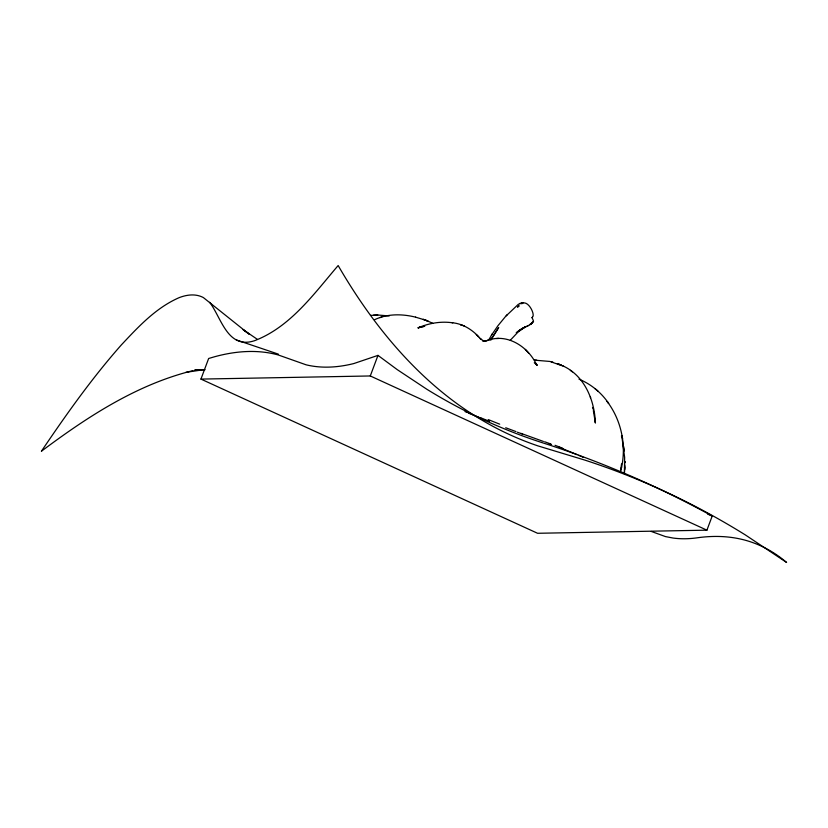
<?xml version="1.0" encoding="UTF-8"?>
<svg xmlns="http://www.w3.org/2000/svg" width="828" height="828" viewBox="0 0 828 828"><rect width="100%" height="100%" fill="white"/><g stroke="black" fill="none" stroke-linecap="round" stroke-linejoin="round"><path stroke-width="1.24" d="M624.374 473.906L624.643 457.315L622.221 439.223M624.871 461.413L624.861 463.038L624.871 461.724M624.871 464.953L624.478 472.602M624.788 469.414L624.83 466.857M621.538 463.877L620.669 470.542M620.265 472.498L621.6 466.951M621.145 469.217C626.734 446.033 621.58 420.407 607.09 401.425L608.704 403.412M200.945 379.089L208.646 358.493L214.545 356.764A602.97 233.185 -65.4 0 1 278.28 354.974L306.132 364.817A502.296 194.249 -65.4 0 0 353.918 363.523L377.982 355.378L397.285 369.661L426.906 389.295A607.266 550.589 88.9 0 0 542.454 442.752A1115.927 1011.785 88.9 0 1 712.215 516.02L706.915 530.168L537.579 533.284L200.945 379.089L370.282 375.964L706.915 530.168M370.282 375.964L377.982 355.378M488.479 340.349L492.422 333.684M491.232 339.625L498.673 327.495L491.19 339.128M490.807 339.811L491.677 338.3L490.756 339.884M491.387 335.319L497.897 325.787L505.68 316.317M510.296 340.246L517.935 332.152L525.325 326.656L516.237 332.742L516.724 332.339M518.649 330.858L530.044 324.607L532.953 322.051C534.733 321.916 531.762 318.304 532.259 317.279L532.125 317.911L532.352 317.238C535.747 315.044 528.047 299.208 521.692 303.648L522.965 302.82L518.369 304.269L505.629 316.379M532.425 322.672L532.953 322.051M507.388 314.495L506.374 315.571M530.52 324.297L532.373 322.289L530.779 323.893M518.069 331.221L520.657 329.378M519.57 330.206L521.599 328.944M523.286 327.784L522.22 328.405M374.846 319.598C387.535 313.626 402.242 313.822 415.635 317.165M419.03 327.484L418.068 327.878C428.894 323.117 441.034 321.088 452.781 322.827M487.526 340.391L488.779 340.08L484.773 341.25L483.883 341.353L485.425 341.126L482.993 340.929L484.763 341.25M418.73 327.609L420.862 326.925M520.626 303.183L519.839 303.441M484.69 341.353L487.257 340.505M379.969 317.6L381.843 316.989M422.311 326.501L418.088 327.826L424.008 326.429M487.775 340.329C507.73 333.073 528.43 347.046 536.699 364.993L535.644 363.647L537.269 365.303L535.281 363.42M192.945 370.633C136.672 384.482 87.25 416.939 41.4 451.239C66.24 414.486 91.939 378.158 121.374 344.893C138.39 326.749 156.016 307.664 179.262 297.604A145.666 56.335 -65.4 0 1 203.398 297.594L248.793 333.87M421.493 326.812L420.727 327.008L421.825 326.77M422.58 326.646L424.764 326.294M185.865 372.341L203.471 369.733M370.499 315.396L378.396 315.054L389.212 315.954M200.997 369.723L194.766 370.033L205.065 369.733M498.839 338.435L496.541 338.528M373.542 315.168L377.785 315.044M521.619 303.048L521.764 303.038M536.72 360.19L534.433 360.139L549.906 361.453L563.62 366.266M484.328 341.281L483.842 341.208M452.005 322.713C463.711 323.738 473.688 330.62 481.058 339.418L480.157 338.548L484.121 341.302M552.928 362.167L551.22 361.743M415.521 317.145L425.737 320.208L432.754 323.293M209.67 302.303C221.49 317.973 227.596 349.623 254.558 340.701C290.483 326.967 313.988 293.733 338.155 265.54C375.529 330.113 425.654 389.853 492.049 425.861A342.461 310.5 88.9 0 0 538.014 445.919L584.827 460.089A843.773 765.031 88.9 0 1 745.438 534.981L786.6 562.46C773.248 550.982 757.175 542.609 739.911 538.914A652.547 252.354 -65.4 0 0 697.176 537.807A452.502 174.998 -65.4 0 1 672.967 538.024L665.464 536.585L651.294 531.452M236.353 339.935L278.343 354.125M521.05 433.396L543.396 441.438M461.651 325.073L460.544 324.669L464.487 326.087M515.937 431.564L505.722 427.755M548.902 443.477L551.541 444.46M465.036 411.609L467.458 412.541M562.15 448.507L577.168 454.665M480.426 417.685L489.524 421.359M579.01 379.162C590.84 384.047 601.159 392.472 608.383 403.029M578.617 455.286L579.973 455.876M580.79 456.238L581.598 456.601M582.384 456.973L583.16 457.325M562.812 365.852C584.754 375.757 594.535 400.307 595.415 423.056L593.345 410.584M482.445 340.536L483.542 341.157M534.277 362.799L534.888 363.192M257.332 339.314L243.132 329.647L248.855 333.953M570.316 370.323L572.417 371.875M597.919 391.085L594.877 388.518M478.574 336.872L476.276 334.512M525.376 349.385L528.657 353.132M590.281 396.84L590.643 397.823M592.517 407.407L592.941 408.98M621.445 435.859L621.963 438.095M621.963 435.663L622.573 438.809M624.012 450.898L623.515 446.437L624.012 450.898L623.888 449.676M595.115 420.075L595.342 422.342M499.698 424.164A65.433 2.577 22.2 0 1 488.241 419.579M478.398 417.115A49.142 1.149 22.1 0 1 480.882 418.119M468.4 413.11A50.86 2.753 22.4 0 1 477.808 416.846M522.478 434.027A50.539 1.956 21.5 0 1 517.314 432.185M555.008 445.298A60.061 3.095 19.1 0 1 562.233 448.072M544.607 441.738A54.741 1.511 19.8 0 1 550.568 443.953M559.2 447.213A72.284 4.637 18.7 0 1 563.195 448.766M707.661 514.126A840.865 325.187 -65.4 0 1 712.173 516.103M531.752 323.148L530.696 323.976L531.752 323.148M518.069 306.619L517.479 307.105L519.146 305.76L518.069 306.619M522.271 303.214L521.826 303.565L522.271 303.214M530.531 324.162L529.703 324.628L530.531 324.162M527.881 325.797L527.177 326.149L527.881 325.797M424.505 319.774L423.284 319.329L428.035 321.161L424.505 319.774M560.214 364.703L557.358 363.544L561.529 365.241L560.214 364.703"/></g></svg>
